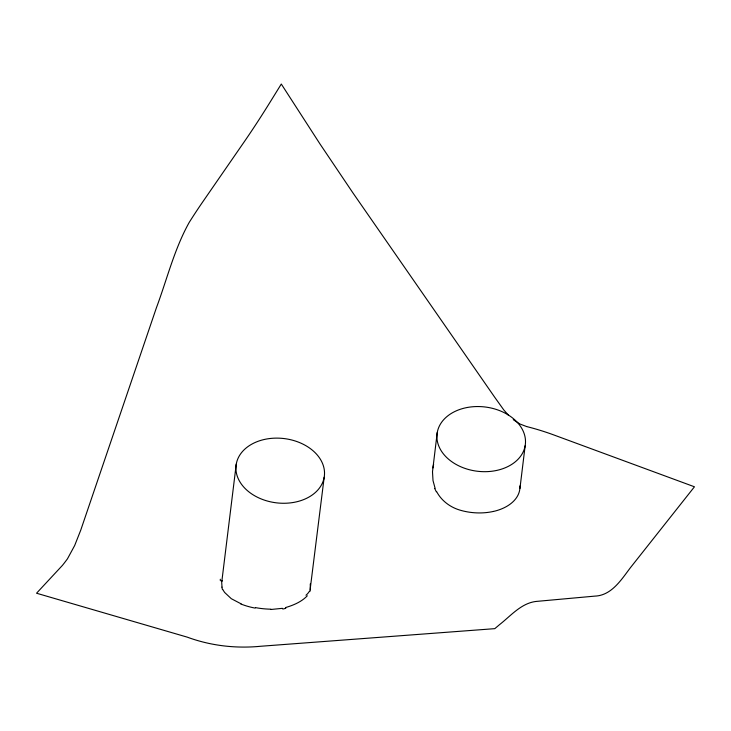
<?xml version="1.0" encoding="UTF-8"?>
<svg xmlns="http://www.w3.org/2000/svg" width="731" height="731" viewBox="0 0 731 731"><rect width="100%" height="100%" fill="white"/><g stroke="black" fill="none" stroke-linecap="round" stroke-linejoin="round"><path stroke-width="1.1" d="M222.023 587.103L221.703 582.461L236.259 464.094M309.898 591.47L324.18 477.288A44.463 32.365 7 0 0 263.059 439.77A44.463 32.365 7 0 0 253.419 495.024A44.463 32.365 7 0 0 324.18 477.288M437.239 432.514L432.496 471.769L433.017 480.614L435.091 488.235M519.933 488.5L525.16 445.709A44.463 32.365 7 0 0 464.039 408.19A44.463 32.365 7 0 0 454.399 463.436A44.463 32.365 7 0 0 525.16 445.709M432.88 467.913L433.629 464.222M310.337 589.899L310.264 583.941M221.84 581.483L222.05 580.487M307.322 595.756C301.519 601.915 293.387 605.259 285.41 607.607M493.462 511.417L491.634 511.801A44.143 27.997 5.2 0 1 459.497 509.982C449.903 507.058 441.323 500.534 436.617 491.588M282.422 608.329L270.973 609.48M526.603 426.548L519.823 423.962L513.253 419.658M241.066 603.824L231.316 598.707L224.737 592.549A48.758 23.758 3.5 0 1 222.918 589.57M508.474 415.245L503.805 409.972L494.713 397.253L353.036 193.057L320.023 144.016L281.298 84.038L271.356 100.11A467.575 117.527 -67 0 1 257.495 121.995A419.978 105.566 -67 0 1 243.798 142.435L203.008 201.491A280.805 70.578 -67 0 0 189.274 222.297C174.316 249.033 167.07 279.196 156.416 307.751L80.757 530.112L74.672 545.527L67.453 558.831A127.642 32.082 -67 0 1 62.455 565.355L36.55 593.225L187.246 637.14C210.692 645.784 235.802 648.671 260.629 646.268L494.805 628.651L499.62 624.576C510.667 615.95 521.13 603.239 536.006 601.449L594.796 596.121C611.609 595.564 621.441 579.5 630.433 567.676L694.45 486.791L553.952 435A206.727 131.909 35.4 0 0 526.603 426.557M255.156 608.101A43.531 20.212 4.6 0 1 240.828 603.97M270.899 609.188A42.032 18.778 5.1 0 1 255.448 607.616M285.83 608.274A44.427 31.972 6.3 0 1 282.787 609.051M309.368 591.324A48.95 23.575 10.1 0 1 305.96 595.235M220.396 580.761A40.826 24.434 -10.7 0 1 220.296 579.244M222.516 589.652A48.292 25.064 -9.5 0 1 221.922 587.121M436.343 491.762A38.524 34.403 -48.1 0 1 434.735 488.427M519.915 485.914A44.692 28.354 5.2 0 1 493.48 511.444"/></g></svg>
